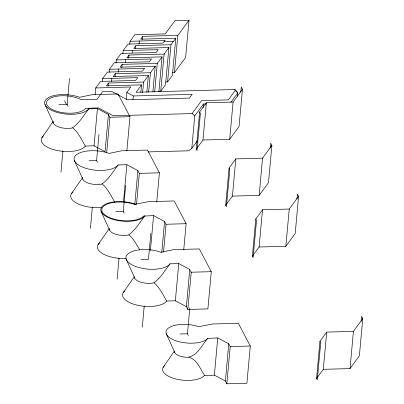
<?xml version="1.0" encoding="UTF-8"?>
<svg xmlns="http://www.w3.org/2000/svg" width="404" height="404" viewBox="0 0 404 404"><rect width="100%" height="100%" fill="white"/><g stroke="black" fill="none" stroke-linecap="round" stroke-linejoin="round"><path stroke-width="0.61" d="M60.984 172.154L62.908 151M68.064 106.202L67.145 104.449L69.508 78.467M95.132 94.788L95.753 87.961L100.551 81.426L135.552 80.457L137.784 77.659L102.601 78.634L102.379 81.113M97.43 108.585L108.444 114.453L105.055 151.677L94.041 145.809L97.43 108.585L88.703 108.828L88.355 109.307A22.609 9.696 5.2 0 1 58.075 112.681A22.609 9.696 5.2 0 1 47.202 98.44A22.609 9.696 5.2 0 1 78.997 97.051L79.644 97.288L92.183 94.667L118.039 93.95L129.967 116.69L126.861 150.808M90.43 228.27L92.354 207.121M97.51 162.317L96.591 160.57L98.955 134.588M109.176 72.397L109.454 69.296L114.256 62.756L149.263 61.787L151.49 58.989L116.312 59.964L116.029 63.064M108.166 86.138L108.449 83.037L143.566 82.068L148.364 75.538L113.241 76.508L115.302 73.705L150.424 72.73L155.217 66.2L120.094 67.175L122.154 64.367L157.277 63.398L162.07 56.868L126.952 57.838L129.007 55.035L164.13 54.06L168.923 47.531L133.805 48.505L135.865 45.697L170.983 44.728L175.775 38.198L140.658 39.168L142.718 36.365L177.836 35.395L189.022 20.2L175.078 20.584L165.175 33.916L134.82 34.754L130.017 41.294L129.734 44.395M111.59 81.477L111.873 78.376M106.686 152.606L109.908 117.246L108.444 114.453M115.019 76.805L115.302 73.705M118.443 72.144L118.725 69.039M122.882 53.727L123.164 50.626L127.967 44.087L162.969 43.122L165.201 40.319L130.017 41.294M121.872 67.468L122.154 64.367M125.296 62.807L125.578 59.706M128.73 58.136L129.007 55.035M126.2 99.334L126.821 92.506L130.871 86.991L95.753 87.961M132.209 52.853L132.431 50.374M135.582 48.803L135.865 45.697M123.488 201.929L126.876 164.706L118.15 164.948L117.796 165.428A22.609 9.696 5.2 0 1 87.522 168.801A22.609 9.696 5.2 0 1 76.649 154.56A22.609 9.696 5.2 0 1 108.439 153.172L109.085 153.409L121.629 150.788L147.48 150.071L159.413 172.811L156.757 201.97M132.966 99.687L133.305 95.965L126.821 92.506M117.13 279.164L119.054 258.015M124.21 213.211L123.291 211.459L125.654 185.481M139.006 44.137L139.284 41.036M142.435 39.466L142.718 36.365M140.834 92.314L141.511 84.865L106.393 85.84L108.449 83.037M142.607 92.612L143.566 82.068M134.84 204.076L137.885 170.574L126.876 164.706M136.527 204.384L139.35 173.367L137.885 170.574M146.839 92.289L148.364 75.538M148.672 91.966L150.424 72.73M152.899 91.637L155.217 66.2M154.676 91.935L157.277 63.398M158.908 91.607L162.07 56.868M158.858 91.339L160.742 91.284L164.13 54.06M142.299 327.134L144.223 305.985M150.823 233.446L148.46 259.429L140.93 259.636M150.414 250.339L153.576 215.6L143.546 216.1A21.594 9.262 5.2 0 1 122.639 220.7A21.594 9.262 5.2 0 1 102.631 212.534L102.116 211.544A21.594 9.262 5.2 0 1 111.176 202.884A21.594 9.262 5.2 0 1 134.613 204.399L148.329 201.682L174.185 200.965L186.113 223.7L183.744 249.758M168.923 47.531L165.534 84.754L160.742 91.284M165.716 82.002L167.594 81.951L170.983 44.728M175.775 38.198L172.392 75.422L167.594 81.951M172.569 72.669L174.447 72.614L177.836 35.395M161.767 252.485L164.59 221.468L153.576 215.6M163.514 252.172L166.054 224.255L164.59 221.468M189.022 20.2L185.633 57.424L174.447 72.614M186.37 306.656L175.356 300.788L178.745 263.565L170.018 263.807L169.665 264.287A22.609 9.696 5.2 0 1 139.39 267.665A22.609 9.696 5.2 0 1 128.517 253.424A22.609 9.696 5.2 0 1 160.307 252.035L160.954 252.273L173.498 249.647L199.349 248.935L211.282 271.67L207.893 308.893L187.83 309.449L186.37 306.656L189.754 269.438L178.745 263.565M147.995 151.919L188.693 150.793L191.799 148.389L194.763 115.817L203.419 104.03L205.904 103.964M199.642 111.933L200.384 113.342L196.995 150.566L196.253 149.157L199.642 111.933L206.368 102.773L233.098 102.035L242.44 89.309L241.259 87.057L240.804 92.021M203.076 107.787L203.419 104.03M196.253 149.157L202.985 139.996L206.368 102.773M187.83 309.449L191.218 272.225L189.754 269.438M188.385 335.532L187.466 333.78L189.835 307.803M202.985 139.996L229.709 139.254L233.098 102.035M229.088 168.054L229.826 169.463L226.437 206.686L225.7 205.277L229.088 168.054L235.815 158.893L262.544 158.151L271.882 145.43L270.7 143.178L270.251 148.142M237.456 96.081L237.744 92.95L237.128 91.779L234.83 89.521L136.092 92.253L141.511 84.865M225.376 381.012L214.367 375.139L217.751 337.921L207.727 338.421A21.594 9.262 5.2 0 1 186.815 343.021A21.594 9.262 5.2 0 1 166.807 334.85L166.291 333.866A21.594 9.262 5.2 0 1 175.351 325.205A21.594 9.262 5.2 0 1 198.788 326.72L212.509 323.998L238.36 323.286L250.288 346.021L246.905 383.245L226.841 383.8L225.376 381.012L228.765 343.789L217.751 337.921M225.7 205.277L232.426 196.117L235.815 158.893M242.44 89.309L239.052 126.533L229.709 139.254M226.841 383.8L230.23 346.576L228.765 343.789M255.788 218.948L256.525 220.357L253.141 257.58L252.399 256.171L255.788 218.948L262.514 209.782L289.244 209.045L298.586 196.324L297.405 194.066L296.95 199.031M232.426 196.117L259.156 195.374L262.544 158.151M252.399 256.171L259.126 247.006L262.514 209.782M271.882 145.43L268.498 182.653L259.156 195.374M259.126 247.006L285.855 246.268L289.244 209.045M298.586 196.324L295.198 233.547L285.855 246.268M319.963 341.269L320.705 342.678L317.317 379.901L316.579 378.492L319.963 341.269L326.695 332.103L353.419 331.366L362.762 318.645L361.58 316.388L361.131 321.352M316.579 378.492L323.306 369.327L326.695 332.103M323.306 369.327L350.036 368.589L353.419 331.366M362.762 318.645L359.373 355.868L350.036 368.589M41.87 137.739L53.212 121.432M71.316 193.859L82.653 177.553M98.015 244.748L109.358 228.447M123.185 292.718L134.168 276.922M163.176 367.246L174.159 351.455M88.703 108.828C83.673 115.423 79.29 123.22 72.341 127.937A12.277 5.267 5.2 0 1 68.877 128.386L67.635 128.422A12.277 5.267 5.2 0 1 53.707 123.669L44.975 104.54M118.15 164.948C113.12 171.543 108.737 179.341 101.788 184.057A12.277 5.267 5.2 0 1 98.323 184.507L97.076 184.542A12.277 5.267 5.2 0 1 83.148 179.79L74.417 160.661M170.018 263.807C164.989 270.402 160.605 278.199 153.656 282.916A12.277 5.267 5.2 0 1 150.192 283.366L148.945 283.401A12.277 5.267 5.2 0 1 135.017 278.649L126.285 259.519M207.893 338.193C202.02 344.784 197.495 355.894 187.774 357.313A11.267 4.833 5.2 0 1 174.998 352.95L166.291 333.866M102.601 78.634L107.403 72.094L142.41 71.124L144.637 68.327L109.454 69.296M116.312 59.964L121.109 53.424L156.116 52.454L158.348 49.657L123.164 50.626M94.041 145.809L85.32 146.051L84.966 146.531A22.609 9.696 5.2 0 1 55.05 150A22.609 9.696 5.2 0 1 43.46 135.941M133.305 95.965L192.203 94.334L189.461 98.071L127.366 99.788L111.807 91.496L102.55 91.748L96.98 99.334L80.992 99.637A20.043 8.595 5.2 0 0 50.439 98.122A20.043 8.595 5.2 0 0 57.459 111.504A20.043 8.595 5.2 0 0 85.577 108.368L98.404 107.873L113.191 115.756L192.082 113.575L201.591 100.616L228.321 99.879L235.285 90.39L234.83 89.521M191.799 148.389L197.208 141.021M230.871 102.308L237.744 92.95L235.285 90.39M175.356 300.788L166.63 301.031L166.276 301.51A22.609 9.696 5.2 0 1 136.365 304.98A22.609 9.696 5.2 0 1 124.775 290.92M214.367 375.139L204.338 375.644A21.594 9.262 5.2 0 1 183.431 380.245A21.594 9.262 5.2 0 1 163.423 372.074L162.903 371.089A21.594 9.262 5.2 0 1 164.696 365.534M101.121 211.55L109.848 230.679A12.277 5.267 5.2 0 0 123.775 235.436L125.023 235.401A12.277 5.267 5.2 0 0 128.487 234.951C135.436 230.23 139.819 222.432 144.849 215.837L144.501 216.317A22.609 9.696 5.2 0 1 114.221 219.695A22.609 9.696 5.2 0 1 103.348 205.454A22.609 9.696 5.2 0 1 135.143 204.065L135.789 204.303M164.085 41.718L173.382 41.466M58.918 104.676L67.145 104.449M109.908 117.246L129.967 116.69M89.062 160.777L96.591 160.57M139.35 173.367L159.413 172.811M115.766 211.671L123.291 211.459M166.054 224.255L186.113 223.7M191.218 272.225L211.282 271.67M179.942 333.992L187.466 333.78M230.23 346.576L250.288 346.021M188.921 357.282C197.162 359.368 200.212 369.094 204.505 375.412M72.76 127.831C78.437 132.679 81.669 139.688 85.32 146.051M102.202 183.951C107.878 188.799 111.115 195.809 114.761 202.172M128.901 234.845C133.658 238.749 136.466 244.435 139.597 249.601M154.07 282.81C159.747 287.658 162.984 294.668 166.63 301.031M192.082 113.575L194.763 115.817M64.539 100.833L66.448 104.469M53.409 123.109A12.277 5.267 5.2 0 1 53.222 121.993M82.855 179.23A12.277 5.267 5.2 0 1 82.663 178.113M101.737 207.429A22.609 9.696 5.2 0 1 76.795 203.242A22.609 9.696 5.2 0 1 72.907 192.062M174.73 352.44A11.267 4.833 5.2 0 1 174.553 351.414M134.724 278.088A12.277 5.267 5.2 0 1 134.532 276.972M109.555 230.123A12.277 5.267 5.2 0 1 109.368 229.007M126.215 258.489A22.609 9.696 5.2 0 1 102.712 253.697A22.609 9.696 5.2 0 1 99.606 242.956"/></g></svg>
